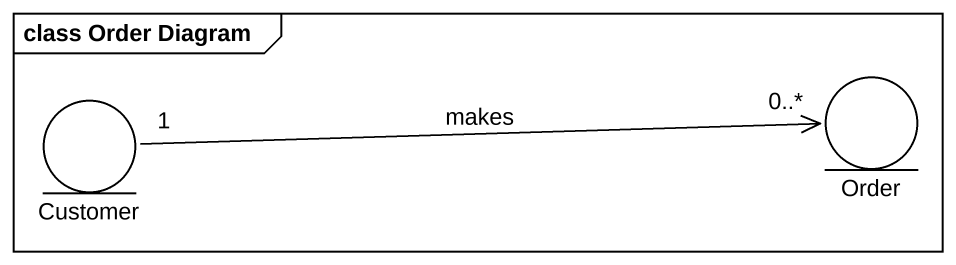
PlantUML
@startuml
mainframe class Order Diagram
entity Customer
entity Order
Customer "1" -right-> "0..*" Order : makes
@enduml
